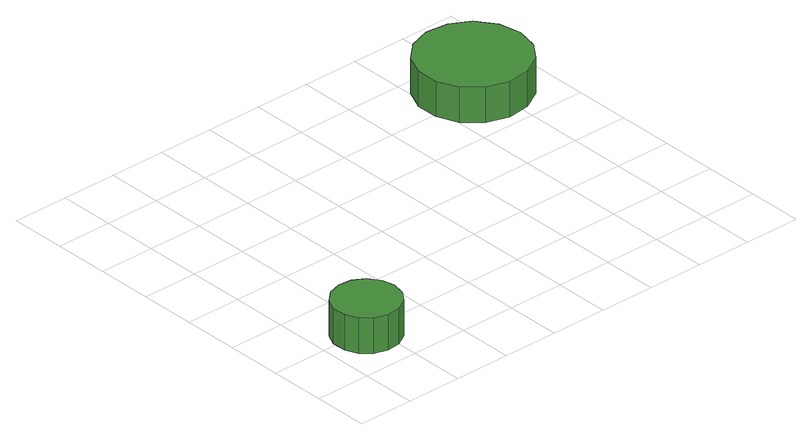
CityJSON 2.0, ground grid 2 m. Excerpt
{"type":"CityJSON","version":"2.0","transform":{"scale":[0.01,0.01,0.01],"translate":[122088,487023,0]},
"CityObjects":{
"tree1":{"type":"SolitaryVegetationObject","attributes":{"function":"something"},"geometry":[{"type":"MultiSurface","lod":"1","boundaries":[[[0,1,2,3,4,5,6,7,8,9,10,11,12,13,14]],[[15,16,17,18,19,20,21,22,23,24,25,26,27,28,29]],[[0,29,28,1]],[[1,28,27,2]],[[2,27,26,3]],[[3,26,25,4]],[[4,25,24,5]],[[5,24,23,6]],[[6,23,22,7]],[[7,22,21,8]],[[8,21,20,9]],[[9,20,19,10]],[[10,19,18,11]],[[11,18,17,12]],[[12,17,16,13]],[[13,16,15,14]],[[14,15,29,0]]]}]},
"tree2":{"type":"SolitaryVegetationObject","attributes":{"function":"something"},"geometry":[{"type":"MultiSurface","lod":"1","boundaries":[[[30,31,32,33,34,35,36,37,38,39,40,41,42,43,44]],[[45,46,47,48,49,50,51,52,53,54,55,56,57,58,59]],[[30,59,58,31]],[[31,58,57,32]],[[32,57,56,33]],[[33,56,55,34]],[[34,55,54,35]],[[35,54,53,36]],[[36,53,52,37]],[[37,52,51,38]],[[38,51,50,39]],[[39,50,49,40]],[[40,49,48,41]],[[41,48,47,42]],[[42,47,46,43]],[[43,46,45,44]],[[44,45,59,30]]]}]}
},
"vertices":[
[281,185,190],[271,232,190],[242,272,190],[200,296,190],[152,301,190],[106,286,190],[69,253,190],[50,209,190],[50,160,190],[69,116,190],[106,84,190],[152,69,190],[200,74,190],[242,98,190],[271,137,190],[271,137,61],[242,98,61],[200,74,61],[152,69,61],[106,84,61],[69,116,61],[50,160,61],[50,209,61],[69,253,61],[106,286,61],[152,301,61],[200,296,61],[242,272,61],[271,232,61],[281,185,61],
[1550,1022,198],[1533,1102,198],[1485,1168,198],[1415,1208,198],[1334,1217,198],[1257,1192,198],[1197,1137,198],[1164,1063,198],[1164,982,198],[1197,908,198],[1257,853,198],[1334,828,198],[1415,837,198],[1485,877,198],[1533,943,198],[1533,943,69],[1485,877,69],[1415,837,69],[1334,828,69],[1257,853,69],[1197,908,69],[1164,982,69],[1164,1063,69],[1197,1137,69],[1257,1192,69],[1334,1217,69],[1415,1208,69],[1485,1168,69],[1533,1102,69],[1550,1022,69]
]}
